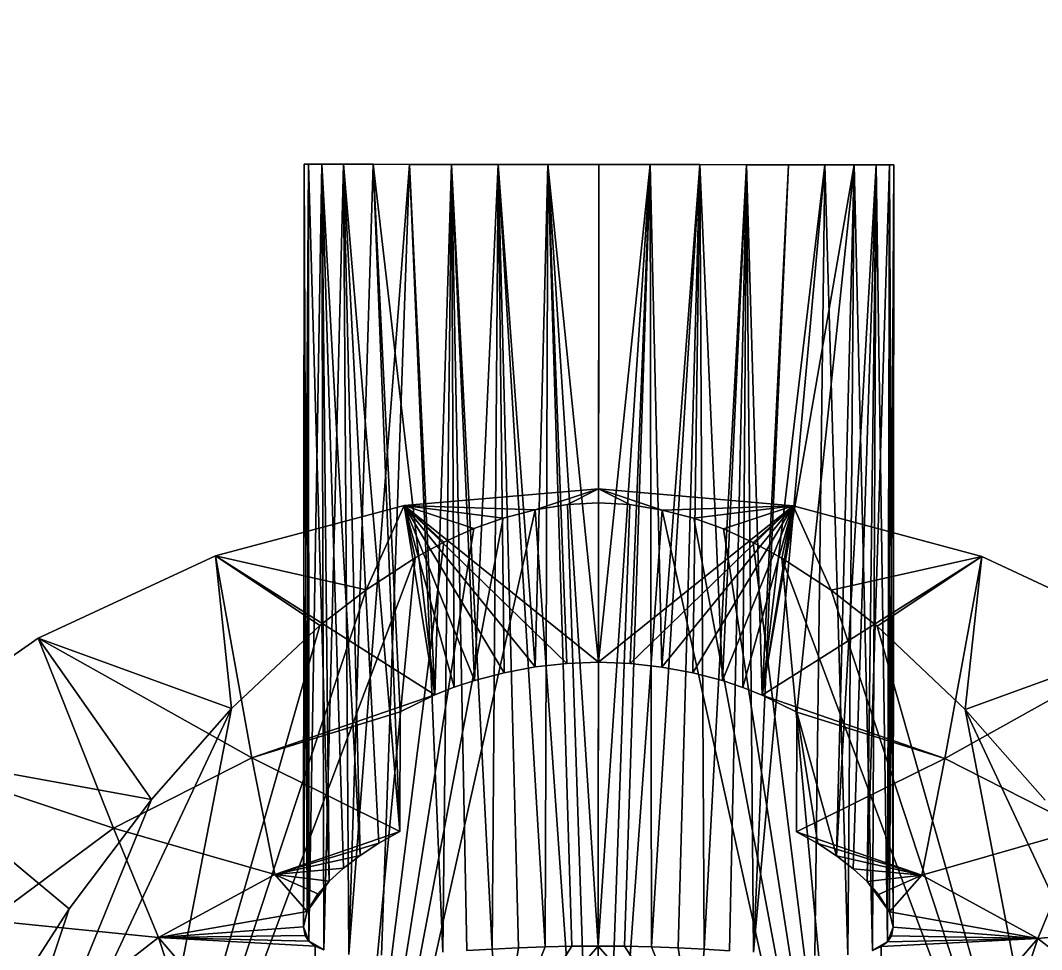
# Model space of a CAD drawing. Header units: inches. Extents: x 0 to 46333, y 12439 to 30520.
# Drawn here: x 18837.78 to 18872.49, y 16809.32 to 16840.93 of the extents above; entities that cross this region are included whole.
import ezdxf

# ---------------------------------------------------------------- set-up
doc = ezdxf.new("R2010")
doc.units = ezdxf.units.IN
doc.header["$MEASUREMENT"] = 0
doc.layers.add('DLX_FL1_LUM', color=7, linetype='Continuous', true_color=0xffd400)
doc.layers.add('DOOR', color=2, linetype='Continuous', lineweight=0)
doc.layers.add('v.p', color=7, linetype='Continuous')

# ---------------------------------------------------------------- blocks, each defined once
blk = doc.blocks.new('first floor civil')
at = {"layer": 'DOOR', "color": 9}
blk.add_arc((601042.111, 123266.222), 900, 270, 0, dxfattribs=at)

msp = doc.modelspace()

# ---------------------------------------------------------------- linework, layer by layer
at = {"layer": 'DLX_FL1_LUM'}
for points in [[(18847.399, 16810.097, 0), (18847.424, 16836.033, 0)], [(18847.424, 16836.033, 0), (18847.399, 16810.097, 0)], [(18847.399, 16810.097, 0), (18847.577, 16836.033, 0)], [(18847.577, 16836.033, 0), (18847.399, 16810.097, 0)], [(18847.424, 16836.033, 0), (18847.527, 16810.616, 0)], [(18847.527, 16810.616, 0), (18847.424, 16836.033, 0)], [(18847.424, 16836.033, 0), (18847.577, 16836.033, 0)], [(18847.577, 16836.033, 0), (18847.424, 16836.033, 0)], [(18848.028, 16836.032, 0), (18847.424, 16836.033, 0)], [(18847.424, 16836.033, 0), (18847.577, 16836.033, 0)], [(18848.766, 16836.031, 0), (18847.424, 16836.033, 0)], [(18847.424, 16836.033, 0), (18848.028, 16836.032, 0)], [(18849.769, 16836.03, 0), (18847.424, 16836.033, 0)], [(18847.424, 16836.033, 0), (18848.766, 16836.031, 0)], [(18851.004, 16836.029, 0), (18847.424, 16836.033, 0)], [(18847.424, 16836.033, 0), (18849.769, 16836.03, 0)], [(18852.434, 16836.028, 0), (18847.424, 16836.033, 0)], [(18847.424, 16836.033, 0), (18851.004, 16836.029, 0)], [(18854.019, 16836.026, 0), (18847.424, 16836.033, 0)], [(18847.424, 16836.033, 0), (18852.434, 16836.028, 0)], [(18855.706, 16836.024, 0), (18847.424, 16836.033, 0)], [(18847.424, 16836.033, 0), (18854.019, 16836.026, 0)], [(18857.447, 16836.023, 0), (18847.424, 16836.033, 0)], [(18847.424, 16836.033, 0), (18855.706, 16836.024, 0)], [(18859.187, 16836.022, 0), (18847.424, 16836.033, 0)], [(18847.424, 16836.033, 0), (18857.447, 16836.023, 0)], [(18860.875, 16836.02, 0), (18847.424, 16836.033, 0)], [(18847.424, 16836.033, 0), (18859.187, 16836.022, 0)], [(18862.458, 16836.018, 0), (18847.424, 16836.033, 0)], [(18847.424, 16836.033, 0), (18860.875, 16836.02, 0)], [(18863.89, 16836.017, 0), (18847.424, 16836.033, 0)], [(18847.424, 16836.033, 0), (18862.458, 16836.018, 0)], [(18865.125, 16836.016, 0), (18847.424, 16836.033, 0)], [(18847.424, 16836.033, 0), (18863.89, 16836.017, 0)], [(18866.127, 16836.015, 0), (18847.424, 16836.033, 0)], [(18847.424, 16836.033, 0), (18865.125, 16836.016, 0)], [(18866.865, 16836.014, 0), (18847.424, 16836.033, 0)], [(18847.424, 16836.033, 0), (18866.127, 16836.015, 0)], [(18867.318, 16836.013, 0), (18847.424, 16836.033, 0)], [(18847.424, 16836.033, 0), (18866.865, 16836.014, 0)], [(18867.471, 16836.013, 0), (18847.424, 16836.033, 0)], [(18847.424, 16836.033, 0), (18867.318, 16836.013, 0)], [(18867.318, 16836.013, 0), (18847.424, 16836.033, 0)], [(18847.424, 16836.033, 0), (18867.471, 16836.013, 0)], [(18866.865, 16836.014, 0), (18847.424, 16836.033, 0)], [(18847.424, 16836.033, 0), (18867.318, 16836.013, 0)], [(18866.127, 16836.015, 0), (18847.424, 16836.033, 0)], [(18847.424, 16836.033, 0), (18866.865, 16836.014, 0)], [(18865.125, 16836.016, 0), (18847.424, 16836.033, 0)], [(18847.424, 16836.033, 0), (18866.127, 16836.015, 0)], [(18863.89, 16836.017, 0), (18847.424, 16836.033, 0)], [(18847.424, 16836.033, 0), (18865.125, 16836.016, 0)], [(18862.458, 16836.018, 0), (18847.424, 16836.033, 0)], [(18847.424, 16836.033, 0), (18863.89, 16836.017, 0)], [(18860.875, 16836.02, 0), (18847.424, 16836.033, 0)], [(18847.424, 16836.033, 0), (18862.458, 16836.018, 0)], [(18859.187, 16836.022, 0), (18847.424, 16836.033, 0)], [(18847.424, 16836.033, 0), (18860.875, 16836.02, 0)], [(18857.447, 16836.023, 0), (18847.424, 16836.033, 0)], [(18847.424, 16836.033, 0), (18859.187, 16836.022, 0)], [(18855.706, 16836.024, 0), (18847.424, 16836.033, 0)], [(18847.424, 16836.033, 0), (18857.447, 16836.023, 0)], [(18854.019, 16836.026, 0), (18847.424, 16836.033, 0)], [(18847.424, 16836.033, 0), (18855.706, 16836.024, 0)], [(18852.434, 16836.028, 0), (18847.424, 16836.033, 0)], [(18847.424, 16836.033, 0), (18854.019, 16836.026, 0)], [(18851.004, 16836.029, 0), (18847.424, 16836.033, 0)], [(18847.424, 16836.033, 0), (18852.434, 16836.028, 0)], [(18849.769, 16836.03, 0), (18847.424, 16836.033, 0)], [(18847.424, 16836.033, 0), (18851.004, 16836.029, 0)], [(18848.766, 16836.031, 0), (18847.424, 16836.033, 0)], [(18847.424, 16836.033, 0), (18849.769, 16836.03, 0)], [(18848.028, 16836.032, 0), (18847.424, 16836.033, 0)], [(18847.424, 16836.033, 0), (18848.766, 16836.031, 0)], [(18847.577, 16836.033, 0), (18847.424, 16836.033, 0)], [(18847.424, 16836.033, 0), (18848.028, 16836.032, 0)], [(18847.577, 16836.033, 0), (18847.527, 16810.616, 0)], [(18847.527, 16810.616, 0), (18847.577, 16836.033, 0)], [(18847.577, 16836.033, 0), (18848.28, 16811.647, 0)], [(18848.28, 16811.647, 0), (18847.577, 16836.033, 0)], [(18847.577, 16836.033, 0), (18848.028, 16836.032, 0)], [(18847.577, 16836.033, 0), (18847.588, 16809.604, 0)], [(18848.028, 16836.032, 0), (18847.577, 16836.033, 0)], [(18847.588, 16809.604, 0), (18847.577, 16836.033, 0)], [(18847.577, 16836.033, 0), (18848.028, 16836.032, 0)], [(18848.028, 16836.032, 0), (18847.577, 16836.033, 0)], [(18848.028, 16836.032, 0), (18847.588, 16809.604, 0)], [(18847.588, 16809.604, 0), (18848.028, 16836.032, 0)], [(18848.028, 16836.032, 0), (18848.28, 16811.647, 0)], [(18848.28, 16811.647, 0), (18848.028, 16836.032, 0)], [(18848.028, 16836.032, 0), (18848.762, 16812.087, 0)], [(18848.028, 16836.032, 0), (18849.326, 16812.521, 0)], [(18848.762, 16812.087, 0), (18848.028, 16836.032, 0)], [(18849.326, 16812.521, 0), (18848.028, 16836.032, 0)], [(18848.028, 16836.032, 0), (18848.766, 16836.031, 0)], [(18848.028, 16836.032, 0), (18848.099, 16809.307, 0)], [(18848.766, 16836.031, 0), (18848.028, 16836.032, 0)], [(18848.099, 16809.307, 0), (18848.028, 16836.032, 0)], [(18848.028, 16836.032, 0), (18848.766, 16836.031, 0)], [(18848.766, 16836.031, 0), (18848.028, 16836.032, 0)], [(18848.766, 16836.031, 0), (18848.099, 16809.307, 0)], [(18848.099, 16809.307, 0), (18848.766, 16836.031, 0)], [(18848.766, 16836.031, 0), (18849.326, 16812.521, 0)], [(18849.326, 16812.521, 0), (18848.766, 16836.031, 0)], [(18848.766, 16836.031, 0), (18849.964, 16812.937, 0)], [(18849.964, 16812.937, 0), (18848.766, 16836.031, 0)], [(18848.766, 16836.031, 0), (18850.681, 16813.333, 0)], [(18850.681, 16813.333, 0), (18848.766, 16836.031, 0)], [(18848.766, 16836.031, 0), (18849.769, 16836.03, 0)], [(18848.766, 16836.031, 0), (18848.94, 16809.156, 0)], [(18849.769, 16836.03, 0), (18848.766, 16836.031, 0)], [(18848.94, 16809.156, 0), (18848.766, 16836.031, 0)], [(18848.766, 16836.031, 0), (18849.769, 16836.03, 0)], [(18849.769, 16836.03, 0), (18848.766, 16836.031, 0)], [(18849.769, 16836.03, 0), (18848.94, 16809.156, 0)], [(18848.94, 16809.156, 0), (18849.769, 16836.03, 0)], [(18851.004, 16836.029, 0), (18848.94, 16809.156, 0)], [(18848.94, 16809.156, 0), (18851.004, 16836.029, 0)], [(18849.769, 16836.03, 0), (18850.681, 16813.333, 0)], [(18850.685, 16817.411, 0), (18849.769, 16836.03, 0)], [(18849.769, 16836.03, 0), (18851.87, 16817.989, 0)], [(18850.681, 16813.333, 0), (18849.769, 16836.03, 0)], [(18849.769, 16836.03, 0), (18850.685, 16817.411, 0)], [(18851.87, 16817.989, 0), (18849.769, 16836.03, 0)], [(18849.769, 16836.03, 0), (18851.004, 16836.029, 0)], [(18851.004, 16836.029, 0), (18849.769, 16836.03, 0)], [(18849.769, 16836.03, 0), (18851.004, 16836.029, 0)], [(18851.004, 16836.029, 0), (18849.769, 16836.03, 0)], [(18851.004, 16836.029, 0), (18850.058, 16809.132, 0)], [(18850.058, 16809.132, 0), (18851.004, 16836.029, 0)], [(18851.004, 16836.029, 0), (18851.87, 16817.989, 0)], [(18851.87, 16817.989, 0), (18851.004, 16836.029, 0)], [(18851.004, 16836.029, 0), (18852.434, 16836.028, 0)], [(18851.004, 16836.029, 0), (18852.14, 16809.236, 0)], [(18852.434, 16836.028, 0), (18851.004, 16836.029, 0)], [(18852.14, 16809.236, 0), (18851.004, 16836.029, 0)], [(18851.004, 16836.029, 0), (18852.434, 16836.028, 0)], [(18852.434, 16836.028, 0), (18851.004, 16836.029, 0)], [(18852.434, 16836.028, 0), (18851.87, 16817.989, 0)], [(18851.87, 16817.989, 0), (18852.434, 16836.028, 0)], [(18852.434, 16836.028, 0), (18852.14, 16809.236, 0)], [(18852.14, 16809.236, 0), (18852.434, 16836.028, 0)], [(18852.524, 16818.246, 0), (18852.434, 16836.028, 0)], [(18852.434, 16836.028, 0), (18853.214, 16818.475, 0)], [(18852.434, 16836.028, 0), (18852.524, 16818.246, 0)], [(18853.214, 16818.475, 0), (18852.434, 16836.028, 0)], [(18852.434, 16836.028, 0), (18854.019, 16836.026, 0)], [(18852.434, 16836.028, 0), (18853.813, 16809.336, 0)], [(18854.019, 16836.026, 0), (18852.434, 16836.028, 0)], [(18852.434, 16836.028, 0), (18852.954, 16809.287, 0)], [(18853.813, 16809.336, 0), (18852.434, 16836.028, 0)], [(18852.954, 16809.287, 0), (18852.434, 16836.028, 0)], [(18852.434, 16836.028, 0), (18854.019, 16836.026, 0)], [(18854.019, 16836.026, 0), (18852.434, 16836.028, 0)], [(18854.019, 16836.026, 0), (18853.214, 16818.475, 0)], [(18853.214, 16818.475, 0), (18854.019, 16836.026, 0)], [(18854.019, 16836.026, 0), (18853.813, 16809.336, 0)], [(18853.813, 16809.336, 0), (18854.019, 16836.026, 0)], [(18854.224, 16818.738, 0), (18854.019, 16836.026, 0)], [(18854.019, 16836.026, 0), (18855.277, 16818.931, 0)], [(18854.019, 16836.026, 0), (18854.224, 16818.738, 0)], [(18855.277, 16818.931, 0), (18854.019, 16836.026, 0)], [(18854.019, 16836.026, 0), (18855.706, 16836.024, 0)], [(18854.019, 16836.026, 0), (18855.614, 16809.411, 0)], [(18855.706, 16836.024, 0), (18854.019, 16836.026, 0)], [(18854.019, 16836.026, 0), (18854.706, 16809.379, 0)], [(18855.614, 16809.411, 0), (18854.019, 16836.026, 0)], [(18854.706, 16809.379, 0), (18854.019, 16836.026, 0)], [(18854.019, 16836.026, 0), (18855.706, 16836.024, 0)], [(18855.706, 16836.024, 0), (18854.019, 16836.026, 0)], [(18855.706, 16836.024, 0), (18855.277, 16818.931, 0)], [(18855.277, 16818.931, 0), (18855.706, 16836.024, 0)], [(18855.706, 16836.024, 0), (18855.614, 16809.411, 0)], [(18855.614, 16809.411, 0), (18855.706, 16836.024, 0)], [(18855.706, 16836.024, 0), (18857.447, 16836.023, 0)], [(18857.43, 16819.09, 0), (18855.706, 16836.024, 0)], [(18856.354, 16819.051, 0), (18855.706, 16836.024, 0)], [(18855.706, 16836.024, 0), (18857.43, 16819.09, 0)], [(18855.706, 16836.024, 0), (18856.354, 16819.051, 0)], [(18855.706, 16836.024, 0), (18857.42, 16809.439, 0)], [(18857.447, 16836.023, 0), (18855.706, 16836.024, 0)], [(18855.706, 16836.024, 0), (18856.526, 16809.431, 0)], [(18857.42, 16809.439, 0), (18855.706, 16836.024, 0)], [(18856.526, 16809.431, 0), (18855.706, 16836.024, 0)], [(18855.706, 16836.024, 0), (18857.447, 16836.023, 0)], [(18857.447, 16836.023, 0), (18855.706, 16836.024, 0)], [(18857.447, 16836.023, 0), (18857.42, 16809.439, 0)], [(18857.42, 16809.439, 0), (18857.447, 16836.023, 0)], [(18859.187, 16836.022, 0), (18857.42, 16809.439, 0)], [(18857.42, 16809.439, 0), (18859.187, 16836.022, 0)], [(18857.447, 16836.023, 0), (18857.43, 16819.09, 0)], [(18857.43, 16819.09, 0), (18857.447, 16836.023, 0)], [(18859.187, 16836.022, 0), (18857.43, 16819.09, 0)], [(18857.43, 16819.09, 0), (18859.187, 16836.022, 0)], [(18857.447, 16836.023, 0), (18859.187, 16836.022, 0)], [(18859.187, 16836.022, 0), (18857.447, 16836.023, 0)], [(18857.447, 16836.023, 0), (18859.187, 16836.022, 0)], [(18859.187, 16836.022, 0), (18857.447, 16836.023, 0)], [(18859.187, 16836.022, 0), (18858.317, 16809.43, 0)], [(18858.317, 16809.43, 0), (18859.187, 16836.022, 0)], [(18859.187, 16836.022, 0), (18858.508, 16819.048, 0)], [(18858.508, 16819.048, 0), (18859.187, 16836.022, 0)], [(18859.187, 16836.022, 0), (18859.583, 16818.927, 0)], [(18859.583, 16818.927, 0), (18859.187, 16836.022, 0)], [(18859.187, 16836.022, 0), (18860.875, 16836.02, 0)], [(18859.187, 16836.022, 0), (18859.227, 16809.408, 0)], [(18860.875, 16836.02, 0), (18859.187, 16836.022, 0)], [(18859.227, 16809.408, 0), (18859.187, 16836.022, 0)], [(18859.187, 16836.022, 0), (18860.875, 16836.02, 0)], [(18860.875, 16836.02, 0), (18859.187, 16836.022, 0)], [(18860.875, 16836.02, 0), (18859.227, 16809.408, 0)], [(18859.227, 16809.408, 0), (18860.875, 16836.02, 0)], [(18860.875, 16836.02, 0), (18859.583, 16818.927, 0)], [(18859.583, 16818.927, 0), (18860.875, 16836.02, 0)], [(18860.137, 16809.373, 0), (18860.875, 16836.02, 0)], [(18860.875, 16836.02, 0), (18860.137, 16809.373, 0)], [(18860.875, 16836.02, 0), (18860.636, 16818.732, 0)], [(18860.636, 16818.732, 0), (18860.875, 16836.02, 0)], [(18860.875, 16836.02, 0), (18861.645, 16818.467, 0)], [(18861.645, 16818.467, 0), (18860.875, 16836.02, 0)], [(18860.875, 16836.02, 0), (18862.458, 16836.018, 0)], [(18860.875, 16836.02, 0), (18861.028, 16809.329, 0)], [(18862.458, 16836.018, 0), (18860.875, 16836.02, 0)], [(18861.028, 16809.329, 0), (18860.875, 16836.02, 0)], [(18860.875, 16836.02, 0), (18862.458, 16836.018, 0)], [(18862.458, 16836.018, 0), (18860.875, 16836.02, 0)], [(18862.458, 16836.018, 0), (18861.028, 16809.329, 0)], [(18861.028, 16809.329, 0), (18862.458, 16836.018, 0)], [(18862.458, 16836.018, 0), (18861.645, 16818.467, 0)], [(18861.645, 16818.467, 0), (18862.458, 16836.018, 0)], [(18861.886, 16809.278, 0), (18862.458, 16836.018, 0)], [(18862.458, 16836.018, 0), (18861.886, 16809.278, 0)], [(18862.458, 16836.018, 0), (18862.336, 16818.236, 0)], [(18862.336, 16818.236, 0), (18862.458, 16836.018, 0)], [(18862.458, 16836.018, 0), (18862.989, 16817.977, 0)], [(18862.989, 16817.977, 0), (18862.458, 16836.018, 0)], [(18862.458, 16836.018, 0), (18863.89, 16836.017, 0)], [(18862.458, 16836.018, 0), (18862.701, 16809.226, 0)], [(18863.89, 16836.017, 0), (18862.458, 16836.018, 0)], [(18862.701, 16809.226, 0), (18862.458, 16836.018, 0)], [(18862.458, 16836.018, 0), (18863.89, 16836.017, 0)], [(18863.89, 16836.017, 0), (18862.458, 16836.018, 0)], [(18863.89, 16836.017, 0), (18862.701, 16809.226, 0)], [(18862.701, 16809.226, 0), (18863.89, 16836.017, 0)], [(18865.125, 16836.016, 0), (18862.701, 16809.226, 0)], [(18862.701, 16809.226, 0), (18865.125, 16836.016, 0)], [(18862.989, 16817.977, 0), (18863.89, 16836.017, 0)], [(18863.89, 16836.017, 0), (18862.989, 16817.977, 0)], [(18862.989, 16817.977, 0), (18865.125, 16836.016, 0)], [(18865.125, 16836.016, 0), (18862.989, 16817.977, 0)], [(18866.127, 16836.015, 0), (18862.989, 16817.977, 0)], [(18862.989, 16817.977, 0), (18866.127, 16836.015, 0)], [(18863.89, 16836.017, 0), (18865.125, 16836.016, 0)], [(18865.125, 16836.016, 0), (18863.89, 16836.017, 0)], [(18863.89, 16836.017, 0), (18865.125, 16836.016, 0)], [(18865.125, 16836.016, 0), (18863.89, 16836.017, 0)], [(18866.127, 16836.015, 0), (18864.171, 16817.398, 0)], [(18864.171, 16817.398, 0), (18866.127, 16836.015, 0)], [(18865.125, 16836.016, 0), (18864.783, 16809.118, 0)], [(18864.783, 16809.118, 0), (18865.125, 16836.016, 0)], [(18865.125, 16836.016, 0), (18866.127, 16836.015, 0)], [(18865.125, 16836.016, 0), (18865.903, 16809.139, 0)], [(18866.127, 16836.015, 0), (18865.125, 16836.016, 0)], [(18865.903, 16809.139, 0), (18865.125, 16836.016, 0)], [(18865.125, 16836.016, 0), (18866.127, 16836.015, 0)], [(18866.127, 16836.015, 0), (18865.125, 16836.016, 0)], [(18866.127, 16836.015, 0), (18865.521, 16812.506, 0)], [(18865.521, 16812.506, 0), (18866.127, 16836.015, 0)], [(18866.865, 16836.014, 0), (18865.521, 16812.506, 0)], [(18865.521, 16812.506, 0), (18866.865, 16836.014, 0)], [(18866.127, 16836.015, 0), (18865.903, 16809.139, 0)], [(18865.903, 16809.139, 0), (18866.127, 16836.015, 0)], [(18866.865, 16836.014, 0), (18866.087, 16812.07, 0)], [(18866.087, 16812.07, 0), (18866.865, 16836.014, 0)], [(18866.127, 16836.015, 0), (18866.865, 16836.014, 0)], [(18866.127, 16836.015, 0), (18866.742, 16809.289, 0)], [(18866.865, 16836.014, 0), (18866.127, 16836.015, 0)], [(18866.742, 16809.289, 0), (18866.127, 16836.015, 0)], [(18866.127, 16836.015, 0), (18866.865, 16836.014, 0)], [(18866.865, 16836.014, 0), (18866.127, 16836.015, 0)], [(18866.865, 16836.014, 0), (18866.566, 16811.629, 0)], [(18866.566, 16811.629, 0), (18866.865, 16836.014, 0)], [(18867.318, 16836.013, 0), (18866.566, 16811.629, 0)], [(18866.566, 16811.629, 0), (18867.318, 16836.013, 0)], [(18866.865, 16836.014, 0), (18866.742, 16809.289, 0)], [(18866.742, 16809.289, 0), (18866.865, 16836.014, 0)], [(18866.865, 16836.014, 0), (18867.318, 16836.013, 0)], [(18866.865, 16836.014, 0), (18867.253, 16809.585, 0)], [(18867.318, 16836.013, 0), (18866.865, 16836.014, 0)], [(18867.253, 16809.585, 0), (18866.865, 16836.014, 0)], [(18866.865, 16836.014, 0), (18867.318, 16836.013, 0)], [(18867.318, 16836.013, 0), (18866.865, 16836.014, 0)], [(18867.318, 16836.013, 0), (18867.253, 16809.585, 0)], [(18867.253, 16809.585, 0), (18867.318, 16836.013, 0)], [(18867.318, 16836.013, 0), (18867.318, 16810.597, 0)], [(18867.318, 16810.597, 0), (18867.318, 16836.013, 0)], [(18867.318, 16836.013, 0), (18867.471, 16836.013, 0)], [(18867.471, 16836.013, 0), (18867.318, 16810.597, 0)], [(18867.318, 16810.597, 0), (18867.471, 16836.013, 0)], [(18867.471, 16836.013, 0), (18867.318, 16836.013, 0)], [(18867.318, 16836.013, 0), (18867.444, 16810.076, 0)], [(18867.444, 16810.076, 0), (18867.318, 16836.013, 0)], [(18867.318, 16836.013, 0), (18867.471, 16836.013, 0)], [(18867.471, 16836.013, 0), (18867.318, 16836.013, 0)], [(18867.471, 16836.013, 0), (18867.444, 16810.076, 0)], [(18867.444, 16810.076, 0), (18867.471, 16836.013, 0)], [(18857.436, 16824.997, 0), (18850.821, 16824.426, 0)], [(18850.821, 16824.426, 0), (18857.436, 16824.997, 0)], [(18857.436, 16824.997, 0), (18855.273, 16824.275, 0)], [(18855.273, 16824.275, 0), (18857.436, 16824.997, 0)], [(18856.373, 16824.456, 0), (18857.436, 16824.997, 0)], [(18857.436, 16824.997, 0), (18856.373, 16824.456, 0)], [(18857.436, 16824.997, 0), (18857.43, 16819.09, 0)], [(18857.43, 16819.09, 0), (18857.436, 16824.997, 0)], [(18864.049, 16824.412, 0), (18857.436, 16824.997, 0)], [(18859.596, 16824.271, 0), (18857.436, 16824.997, 0)], [(18857.436, 16824.997, 0), (18864.049, 16824.412, 0)], [(18858.499, 16824.454, 0), (18857.436, 16824.997, 0)], [(18857.436, 16824.997, 0), (18859.596, 16824.271, 0)], [(18857.436, 16824.52, 0), (18857.436, 16824.997, 0)], [(18857.436, 16824.997, 0), (18858.499, 16824.454, 0)], [(18857.436, 16824.997, 0), (18857.436, 16824.52, 0)], [(18856.373, 16824.456, 0), (18855.273, 16824.275, 0)], [(18855.273, 16824.275, 0), (18856.373, 16824.456, 0)], [(18857.436, 16824.52, 0), (18856.373, 16824.456, 0)], [(18856.373, 16824.456, 0), (18857.436, 16824.52, 0)], [(18856.373, 16824.456, 0), (18857.405, 16793.79, 0)], [(18857.405, 16793.79, 0), (18856.373, 16824.456, 0)], [(18857.436, 16824.52, 0), (18857.405, 16793.79, 0)], [(18857.405, 16793.79, 0), (18857.436, 16824.52, 0)], [(18857.405, 16793.79, 0), (18858.499, 16824.454, 0)], [(18858.499, 16824.454, 0), (18857.405, 16793.79, 0)], [(18858.499, 16824.454, 0), (18857.436, 16824.52, 0)], [(18857.436, 16824.52, 0), (18858.499, 16824.454, 0)], [(18859.596, 16824.271, 0), (18858.499, 16824.454, 0)], [(18858.499, 16824.454, 0), (18859.596, 16824.271, 0)], [(18850.821, 16824.426, 0), (18844.407, 16822.713, 0)], [(18844.407, 16822.713, 0), (18850.821, 16824.426, 0)], [(18855.273, 16824.275, 0), (18848.473, 16793.799, 0)], [(18848.473, 16793.799, 0), (18855.273, 16824.275, 0)], [(18850.821, 16824.426, 0), (18849.53, 16821.557, 0)], [(18849.53, 16821.557, 0), (18850.821, 16824.426, 0)], [(18850.821, 16824.426, 0), (18857.43, 16819.09, 0)], [(18851.87, 16817.989, 0), (18850.821, 16824.426, 0)], [(18850.821, 16824.426, 0), (18856.354, 16819.051, 0)], [(18857.43, 16819.09, 0), (18850.821, 16824.426, 0)], [(18850.821, 16824.426, 0), (18855.277, 16818.931, 0)], [(18856.354, 16819.051, 0), (18850.821, 16824.426, 0)], [(18850.821, 16824.426, 0), (18854.224, 16818.738, 0)], [(18855.277, 16818.931, 0), (18850.821, 16824.426, 0)], [(18850.821, 16824.426, 0), (18853.214, 16818.475, 0)], [(18854.224, 16818.738, 0), (18850.821, 16824.426, 0)], [(18850.821, 16824.426, 0), (18852.524, 16818.246, 0)], [(18853.214, 16818.475, 0), (18850.821, 16824.426, 0)], [(18850.821, 16824.426, 0), (18851.87, 16817.989, 0)], [(18852.524, 16818.246, 0), (18850.821, 16824.426, 0)], [(18852.178, 16823.175, 0), (18850.821, 16824.426, 0)], [(18850.821, 16824.426, 0), (18853.19, 16823.638, 0)], [(18855.273, 16824.275, 0), (18850.821, 16824.426, 0)], [(18854.195, 16823.995, 0), (18850.821, 16824.426, 0)], [(18850.821, 16824.426, 0), (18855.273, 16824.275, 0)], [(18853.19, 16823.638, 0), (18850.821, 16824.426, 0)], [(18850.821, 16824.426, 0), (18854.195, 16823.995, 0)], [(18851.198, 16822.647, 0), (18850.821, 16824.426, 0)], [(18850.821, 16824.426, 0), (18852.178, 16823.175, 0)], [(18850.821, 16824.426, 0), (18851.198, 16822.647, 0)], [(18855.273, 16824.275, 0), (18854.195, 16823.995, 0)], [(18854.195, 16823.995, 0), (18855.273, 16824.275, 0)], [(18855.273, 16824.275, 0), (18857.405, 16793.79, 0)], [(18857.405, 16793.79, 0), (18855.273, 16824.275, 0)], [(18859.596, 16824.271, 0), (18857.405, 16793.79, 0)], [(18857.405, 16793.79, 0), (18859.596, 16824.271, 0)], [(18857.43, 16819.09, 0), (18864.049, 16824.412, 0)], [(18864.049, 16824.412, 0), (18857.43, 16819.09, 0)], [(18858.508, 16819.048, 0), (18864.049, 16824.412, 0)], [(18864.049, 16824.412, 0), (18858.508, 16819.048, 0)], [(18859.583, 16818.927, 0), (18864.049, 16824.412, 0)], [(18864.049, 16824.412, 0), (18859.583, 16818.927, 0)], [(18864.049, 16824.412, 0), (18859.596, 16824.271, 0)], [(18859.596, 16824.271, 0), (18864.049, 16824.412, 0)], [(18860.674, 16823.989, 0), (18859.596, 16824.271, 0)], [(18859.596, 16824.271, 0), (18866.339, 16793.781, 0)], [(18866.339, 16793.781, 0), (18859.596, 16824.271, 0)], [(18859.596, 16824.271, 0), (18860.674, 16823.989, 0)], [(18860.636, 16818.732, 0), (18864.049, 16824.412, 0)], [(18864.049, 16824.412, 0), (18860.636, 16818.732, 0)], [(18860.674, 16823.989, 0), (18864.049, 16824.412, 0)], [(18864.049, 16824.412, 0), (18860.674, 16823.989, 0)], [(18861.645, 16818.467, 0), (18864.049, 16824.412, 0)], [(18864.049, 16824.412, 0), (18861.645, 16818.467, 0)], [(18861.68, 16823.629, 0), (18864.049, 16824.412, 0)], [(18864.049, 16824.412, 0), (18861.68, 16823.629, 0)], [(18862.336, 16818.236, 0), (18864.049, 16824.412, 0)], [(18864.049, 16824.412, 0), (18862.336, 16818.236, 0)], [(18862.691, 16823.165, 0), (18864.049, 16824.412, 0)], [(18864.049, 16824.412, 0), (18862.691, 16823.165, 0)], [(18862.989, 16817.977, 0), (18864.049, 16824.412, 0)], [(18864.049, 16824.412, 0), (18862.989, 16817.977, 0)], [(18863.668, 16822.635, 0), (18864.049, 16824.412, 0)], [(18864.049, 16824.412, 0), (18863.668, 16822.635, 0)], [(18870.461, 16822.688, 0), (18864.049, 16824.412, 0)], [(18865.335, 16821.542, 0), (18864.049, 16824.412, 0)], [(18864.049, 16824.412, 0), (18870.461, 16822.688, 0)], [(18864.049, 16824.412, 0), (18865.335, 16821.542, 0)], [(18848.473, 16793.799, 0), (18854.195, 16823.995, 0)], [(18854.195, 16823.995, 0), (18848.473, 16793.799, 0)], [(18854.195, 16823.995, 0), (18853.19, 16823.638, 0)], [(18853.19, 16823.638, 0), (18854.195, 16823.995, 0)], [(18861.68, 16823.629, 0), (18860.674, 16823.989, 0)], [(18860.674, 16823.989, 0), (18866.339, 16793.781, 0)], [(18866.339, 16793.781, 0), (18860.674, 16823.989, 0)], [(18860.674, 16823.989, 0), (18861.68, 16823.629, 0)], [(18853.19, 16823.638, 0), (18848.473, 16793.799, 0)], [(18848.473, 16793.799, 0), (18853.19, 16823.638, 0)], [(18853.19, 16823.638, 0), (18852.178, 16823.175, 0)], [(18852.178, 16823.175, 0), (18853.19, 16823.638, 0)], [(18862.691, 16823.165, 0), (18861.68, 16823.629, 0)], [(18866.339, 16793.781, 0), (18861.68, 16823.629, 0)], [(18861.68, 16823.629, 0), (18862.691, 16823.165, 0)], [(18861.68, 16823.629, 0), (18866.339, 16793.781, 0)], [(18852.178, 16823.175, 0), (18848.473, 16793.799, 0)], [(18848.473, 16793.799, 0), (18852.178, 16823.175, 0)], [(18852.178, 16823.175, 0), (18851.198, 16822.647, 0)], [(18851.198, 16822.647, 0), (18852.178, 16823.175, 0)], [(18863.668, 16822.635, 0), (18862.691, 16823.165, 0)], [(18862.691, 16823.165, 0), (18866.339, 16793.781, 0)], [(18866.339, 16793.781, 0), (18862.691, 16823.165, 0)], [(18862.691, 16823.165, 0), (18863.668, 16822.635, 0)], [(18844.407, 16822.713, 0), (18838.387, 16819.913, 0)], [(18838.387, 16819.913, 0), (18844.407, 16822.713, 0)], [(18845.646, 16815.845, 0), (18844.407, 16822.713, 0)], [(18851.87, 16817.989, 0), (18844.407, 16822.713, 0)], [(18844.407, 16822.713, 0), (18845.646, 16815.845, 0)], [(18844.407, 16822.713, 0), (18851.87, 16817.989, 0)], [(18849.53, 16821.557, 0), (18844.407, 16822.713, 0)], [(18844.407, 16822.713, 0), (18844.961, 16817.514, 0)], [(18847.953, 16820.338, 0), (18844.407, 16822.713, 0)], [(18844.407, 16822.713, 0), (18849.53, 16821.557, 0)], [(18844.961, 16817.514, 0), (18844.407, 16822.713, 0)], [(18844.407, 16822.713, 0), (18847.953, 16820.338, 0)], [(18851.198, 16822.647, 0), (18840.363, 16793.806, 0)], [(18840.363, 16793.806, 0), (18851.198, 16822.647, 0)], [(18851.198, 16822.647, 0), (18848.473, 16793.799, 0)], [(18848.473, 16793.799, 0), (18851.198, 16822.647, 0)], [(18851.198, 16822.647, 0), (18849.53, 16821.557, 0)], [(18849.53, 16821.557, 0), (18851.198, 16822.647, 0)], [(18862.989, 16817.977, 0), (18870.461, 16822.688, 0)], [(18870.461, 16822.688, 0), (18862.989, 16817.977, 0)], [(18865.335, 16821.542, 0), (18863.668, 16822.635, 0)], [(18863.668, 16822.635, 0), (18866.339, 16793.781, 0)], [(18866.339, 16793.781, 0), (18863.668, 16822.635, 0)], [(18863.668, 16822.635, 0), (18874.449, 16793.773, 0)], [(18874.449, 16793.773, 0), (18863.668, 16822.635, 0)], [(18863.668, 16822.635, 0), (18865.335, 16821.542, 0)], [(18870.461, 16822.688, 0), (18865.335, 16821.542, 0)], [(18865.335, 16821.542, 0), (18870.461, 16822.688, 0)], [(18866.909, 16820.32, 0), (18870.461, 16822.688, 0)], [(18870.461, 16822.688, 0), (18866.909, 16820.32, 0)], [(18869.207, 16815.823, 0), (18870.461, 16822.688, 0)], [(18870.461, 16822.688, 0), (18869.207, 16815.823, 0)], [(18869.897, 16817.49, 0), (18870.461, 16822.688, 0)], [(18870.461, 16822.688, 0), (18869.897, 16817.49, 0)], [(18876.475, 16819.876, 0), (18870.461, 16822.688, 0)], [(18870.461, 16822.688, 0), (18876.475, 16819.876, 0)], [(18849.53, 16821.557, 0), (18840.363, 16793.806, 0)], [(18840.363, 16793.806, 0), (18849.53, 16821.557, 0)], [(18849.53, 16821.557, 0), (18847.953, 16820.338, 0)], [(18847.953, 16820.338, 0), (18849.53, 16821.557, 0)], [(18866.909, 16820.32, 0), (18865.335, 16821.542, 0)], [(18865.335, 16821.542, 0), (18874.449, 16793.773, 0)], [(18874.449, 16793.773, 0), (18865.335, 16821.542, 0)], [(18865.335, 16821.542, 0), (18866.909, 16820.32, 0)], [(18840.363, 16793.806, 0), (18847.953, 16820.338, 0)], [(18847.953, 16820.338, 0), (18840.363, 16793.806, 0)], [(18847.953, 16820.338, 0), (18844.961, 16817.514, 0)], [(18844.961, 16817.514, 0), (18847.953, 16820.338, 0)], [(18869.897, 16817.49, 0), (18866.909, 16820.32, 0)], [(18874.449, 16793.773, 0), (18866.909, 16820.32, 0)], [(18866.909, 16820.32, 0), (18869.897, 16817.49, 0)], [(18866.909, 16820.32, 0), (18874.449, 16793.773, 0)], [(18838.387, 16819.913, 0), (18832.944, 16816.11, 0)], [(18832.944, 16816.11, 0), (18838.387, 16819.913, 0)], [(18840.943, 16813.454, 0), (18838.387, 16819.913, 0)], [(18845.646, 16815.845, 0), (18838.387, 16819.913, 0)], [(18838.387, 16819.913, 0), (18840.943, 16813.454, 0)], [(18838.387, 16819.913, 0), (18845.646, 16815.845, 0)], [(18844.961, 16817.514, 0), (18838.387, 16819.913, 0)], [(18838.387, 16819.913, 0), (18842.231, 16814.428, 0)], [(18842.231, 16814.428, 0), (18838.387, 16819.913, 0)], [(18838.387, 16819.913, 0), (18844.961, 16817.514, 0)], [(18876.475, 16819.876, 0), (18869.207, 16815.823, 0)], [(18869.207, 16815.823, 0), (18876.475, 16819.876, 0)], [(18876.475, 16819.876, 0), (18869.897, 16817.49, 0)], [(18869.897, 16817.49, 0), (18876.475, 16819.876, 0)], [(18854.224, 16818.738, 0), (18855.277, 16818.931, 0)], [(18855.277, 16818.931, 0), (18854.224, 16818.738, 0)], [(18855.277, 16818.931, 0), (18856.354, 16819.051, 0)], [(18856.354, 16819.051, 0), (18855.277, 16818.931, 0)], [(18856.354, 16819.051, 0), (18857.43, 16819.09, 0)], [(18857.43, 16819.09, 0), (18856.354, 16819.051, 0)], [(18857.43, 16819.09, 0), (18858.508, 16819.048, 0)], [(18858.508, 16819.048, 0), (18857.43, 16819.09, 0)], [(18858.508, 16819.048, 0), (18859.583, 16818.927, 0)], [(18859.583, 16818.927, 0), (18858.508, 16819.048, 0)], [(18859.583, 16818.927, 0), (18860.636, 16818.732, 0)], [(18860.636, 16818.732, 0), (18859.583, 16818.927, 0)], [(18853.214, 16818.475, 0), (18854.224, 16818.738, 0)], [(18854.224, 16818.738, 0), (18853.214, 16818.475, 0)], [(18860.636, 16818.732, 0), (18861.645, 16818.467, 0)], [(18861.645, 16818.467, 0), (18860.636, 16818.732, 0)], [(18851.87, 16817.989, 0), (18852.524, 16818.246, 0)], [(18852.524, 16818.246, 0), (18851.87, 16817.989, 0)], [(18852.524, 16818.246, 0), (18853.214, 16818.475, 0)], [(18853.214, 16818.475, 0), (18852.524, 16818.246, 0)], [(18861.645, 16818.467, 0), (18862.336, 16818.236, 0)], [(18862.336, 16818.236, 0), (18861.645, 16818.467, 0)], [(18862.336, 16818.236, 0), (18862.989, 16817.977, 0)], [(18862.989, 16817.977, 0), (18862.336, 16818.236, 0)], [(18851.87, 16817.989, 0), (18845.646, 16815.845, 0)], [(18845.646, 16815.845, 0), (18851.87, 16817.989, 0)], [(18850.685, 16817.411, 0), (18851.87, 16817.989, 0)], [(18851.87, 16817.989, 0), (18850.685, 16817.411, 0)], [(18869.207, 16815.823, 0), (18862.989, 16817.977, 0)], [(18862.989, 16817.977, 0), (18864.171, 16817.398, 0)], [(18862.989, 16817.977, 0), (18869.207, 16815.823, 0)], [(18864.171, 16817.398, 0), (18862.989, 16817.977, 0)], [(18844.961, 16817.514, 0), (18833.823, 16793.813, 0)], [(18833.823, 16793.813, 0), (18844.961, 16817.514, 0)], [(18844.961, 16817.514, 0), (18840.363, 16793.806, 0)], [(18840.363, 16793.806, 0), (18844.961, 16817.514, 0)], [(18844.961, 16817.514, 0), (18842.231, 16814.428, 0)], [(18842.231, 16814.428, 0), (18844.961, 16817.514, 0)], [(18850.685, 16817.411, 0), (18845.646, 16815.845, 0)], [(18845.646, 16815.845, 0), (18850.685, 16817.411, 0)], [(18850.681, 16813.333, 0), (18850.685, 16817.411, 0)], [(18850.685, 16817.411, 0), (18850.681, 16813.333, 0)], [(18864.171, 16817.398, 0), (18864.167, 16813.32, 0)], [(18864.167, 16813.32, 0), (18864.171, 16817.398, 0)], [(18869.207, 16815.823, 0), (18864.171, 16817.398, 0)], [(18864.171, 16817.398, 0), (18869.207, 16815.823, 0)], [(18864.171, 16817.398, 0), (18864.884, 16812.922, 0)], [(18864.884, 16812.922, 0), (18864.171, 16817.398, 0)], [(18864.171, 16817.398, 0), (18865.521, 16812.506, 0)], [(18865.521, 16812.506, 0), (18864.171, 16817.398, 0)], [(18872.619, 16814.398, 0), (18869.897, 16817.49, 0)], [(18869.897, 16817.49, 0), (18874.449, 16793.773, 0)], [(18874.449, 16793.773, 0), (18869.897, 16817.49, 0)], [(18869.897, 16817.49, 0), (18880.987, 16793.766, 0)], [(18880.987, 16793.766, 0), (18869.897, 16817.49, 0)], [(18869.897, 16817.49, 0), (18872.619, 16814.398, 0)], [(18840.943, 16813.454, 0), (18832.944, 16816.11, 0)], [(18832.944, 16816.11, 0), (18840.943, 16813.454, 0)], [(18842.231, 16814.428, 0), (18832.944, 16816.11, 0)], [(18839.442, 16810.702, 0), (18832.944, 16816.11, 0)], [(18832.944, 16816.11, 0), (18842.231, 16814.428, 0)], [(18832.944, 16816.11, 0), (18839.442, 16810.702, 0)], [(18845.646, 16815.845, 0), (18840.943, 16813.454, 0)], [(18840.943, 16813.454, 0), (18845.646, 16815.845, 0)], [(18845.646, 16815.845, 0), (18846.43, 16811.87, 0)], [(18850.681, 16813.333, 0), (18845.646, 16815.845, 0)], [(18845.646, 16815.845, 0), (18850.681, 16813.333, 0)], [(18846.43, 16811.87, 0), (18845.646, 16815.845, 0)], [(18864.167, 16813.32, 0), (18869.207, 16815.823, 0)], [(18869.207, 16815.823, 0), (18864.167, 16813.32, 0)], [(18869.207, 16815.823, 0), (18868.417, 16811.848, 0)], [(18868.417, 16811.848, 0), (18869.207, 16815.823, 0)], [(18873.906, 16813.422, 0), (18869.207, 16815.823, 0)], [(18869.207, 16815.823, 0), (18873.906, 16813.422, 0)], [(18833.823, 16793.813, 0), (18842.231, 16814.428, 0)], [(18842.231, 16814.428, 0), (18833.823, 16793.813, 0)], [(18842.231, 16814.428, 0), (18839.442, 16810.702, 0)], [(18839.442, 16810.702, 0), (18842.231, 16814.428, 0)], [(18840.943, 16813.454, 0), (18836.71, 16810.305, 0)], [(18836.71, 16810.305, 0), (18840.943, 16813.454, 0)], [(18840.943, 16813.454, 0), (18842.476, 16809.728, 0)], [(18846.43, 16811.87, 0), (18840.943, 16813.454, 0)], [(18840.943, 16813.454, 0), (18846.43, 16811.87, 0)], [(18842.476, 16809.728, 0), (18840.943, 16813.454, 0)], [(18846.43, 16811.87, 0), (18850.681, 16813.333, 0)], [(18850.681, 16813.333, 0), (18846.43, 16811.87, 0)], [(18849.964, 16812.937, 0), (18850.681, 16813.333, 0)], [(18850.681, 16813.333, 0), (18849.964, 16812.937, 0)], [(18868.417, 16811.848, 0), (18873.906, 16813.422, 0)], [(18873.906, 16813.422, 0), (18868.417, 16811.848, 0)], [(18873.906, 16813.422, 0), (18872.365, 16809.698, 0)], [(18872.365, 16809.698, 0), (18873.906, 16813.422, 0)], [(18864.167, 16813.32, 0), (18868.417, 16811.848, 0)], [(18864.167, 16813.32, 0), (18864.884, 16812.922, 0)], [(18868.417, 16811.848, 0), (18864.167, 16813.32, 0)], [(18864.884, 16812.922, 0), (18864.167, 16813.32, 0)], [(18846.43, 16811.87, 0), (18849.964, 16812.937, 0)], [(18849.964, 16812.937, 0), (18846.43, 16811.87, 0)], [(18849.326, 16812.521, 0), (18849.964, 16812.937, 0)], [(18849.964, 16812.937, 0), (18849.326, 16812.521, 0)], [(18864.884, 16812.922, 0), (18868.417, 16811.848, 0)], [(18868.417, 16811.848, 0), (18864.884, 16812.922, 0)], [(18864.884, 16812.922, 0), (18865.521, 16812.506, 0)], [(18865.521, 16812.506, 0), (18864.884, 16812.922, 0)], [(18846.43, 16811.87, 0), (18849.326, 16812.521, 0)], [(18849.326, 16812.521, 0), (18846.43, 16811.87, 0)], [(18848.762, 16812.087, 0), (18849.326, 16812.521, 0)], [(18849.326, 16812.521, 0), (18848.762, 16812.087, 0)], [(18865.521, 16812.506, 0), (18868.417, 16811.848, 0)], [(18868.417, 16811.848, 0), (18865.521, 16812.506, 0)], [(18865.521, 16812.506, 0), (18866.087, 16812.07, 0)], [(18866.087, 16812.07, 0), (18865.521, 16812.506, 0)], [(18846.43, 16811.87, 0), (18848.762, 16812.087, 0)], [(18848.762, 16812.087, 0), (18846.43, 16811.87, 0)], [(18848.28, 16811.647, 0), (18848.762, 16812.087, 0)], [(18848.762, 16812.087, 0), (18848.28, 16811.647, 0)], [(18866.087, 16812.07, 0), (18868.417, 16811.848, 0)], [(18868.417, 16811.848, 0), (18866.087, 16812.07, 0)], [(18866.087, 16812.07, 0), (18866.566, 16811.629, 0)], [(18866.566, 16811.629, 0), (18866.087, 16812.07, 0)], [(18842.476, 16809.728, 0), (18846.43, 16811.87, 0)], [(18846.43, 16811.87, 0), (18842.476, 16809.728, 0)], [(18847.527, 16810.616, 0), (18846.43, 16811.87, 0)], [(18846.43, 16811.87, 0), (18848.28, 16811.647, 0)], [(18846.43, 16811.87, 0), (18847.896, 16811.215, 0)], [(18848.28, 16811.647, 0), (18846.43, 16811.87, 0)], [(18846.43, 16811.87, 0), (18847.527, 16810.616, 0)], [(18847.896, 16811.215, 0), (18846.43, 16811.87, 0)], [(18848.28, 16811.647, 0), (18847.527, 16810.616, 0)], [(18847.527, 16810.616, 0), (18848.28, 16811.647, 0)], [(18847.896, 16811.215, 0), (18848.28, 16811.647, 0)], [(18848.28, 16811.647, 0), (18847.896, 16811.215, 0)], [(18866.566, 16811.629, 0), (18868.417, 16811.848, 0)], [(18868.417, 16811.848, 0), (18866.566, 16811.629, 0)], [(18866.566, 16811.629, 0), (18866.949, 16811.197, 0)], [(18866.949, 16811.197, 0), (18866.566, 16811.629, 0)], [(18866.566, 16811.629, 0), (18867.318, 16810.597, 0)], [(18867.318, 16810.597, 0), (18866.566, 16811.629, 0)], [(18866.949, 16811.197, 0), (18868.417, 16811.848, 0)], [(18868.417, 16811.848, 0), (18866.949, 16811.197, 0)], [(18867.318, 16810.597, 0), (18868.417, 16811.848, 0)], [(18868.417, 16811.848, 0), (18867.318, 16810.597, 0)], [(18868.417, 16811.848, 0), (18872.365, 16809.698, 0)], [(18872.365, 16809.698, 0), (18868.417, 16811.848, 0)], [(18847.527, 16810.616, 0), (18847.896, 16811.215, 0)], [(18847.896, 16811.215, 0), (18847.527, 16810.616, 0)], [(18866.949, 16811.197, 0), (18867.318, 16810.597, 0)], [(18867.318, 16810.597, 0), (18866.949, 16811.197, 0)], [(18839.442, 16810.702, 0), (18833.823, 16793.813, 0)], [(18833.823, 16793.813, 0), (18839.442, 16810.702, 0)], [(18839.442, 16810.702, 0), (18836.794, 16806.613, 0)], [(18836.794, 16806.613, 0), (18839.442, 16810.702, 0)], [(18847.527, 16810.616, 0), (18842.476, 16809.728, 0)], [(18842.476, 16809.728, 0), (18847.527, 16810.616, 0)], [(18847.399, 16810.097, 0), (18847.527, 16810.616, 0)], [(18847.527, 16810.616, 0), (18847.399, 16810.097, 0)], [(18867.318, 16810.597, 0), (18872.365, 16809.698, 0)], [(18872.365, 16809.698, 0), (18867.318, 16810.597, 0)], [(18867.318, 16810.597, 0), (18867.444, 16810.076, 0)], [(18867.444, 16810.076, 0), (18867.318, 16810.597, 0)], [(18842.476, 16809.728, 0), (18836.71, 16810.305, 0)], [(18836.71, 16810.305, 0), (18842.476, 16809.728, 0)], [(18872.365, 16809.698, 0), (18878.135, 16810.265, 0)], [(18878.135, 16810.265, 0), (18872.365, 16809.698, 0)], [(18842.476, 16809.728, 0), (18847.399, 16810.097, 0)], [(18847.399, 16810.095, 0), (18842.476, 16809.728, 0)], [(18847.399, 16810.097, 0), (18847.588, 16809.604, 0)], [(18847.456, 16809.8, 0), (18847.399, 16810.095, 0)], [(18847.588, 16809.604, 0), (18847.399, 16810.095, 0)], [(18847.399, 16810.095, 0), (18847.456, 16809.8, 0)], [(18867.444, 16810.076, 0), (18867.253, 16809.585, 0)], [(18867.253, 16809.585, 0), (18867.444, 16810.076, 0)], [(18867.444, 16810.076, 0), (18867.387, 16809.781, 0)], [(18867.387, 16809.781, 0), (18867.444, 16810.076, 0)], [(18867.444, 16810.076, 0), (18872.365, 16809.698, 0)], [(18872.365, 16809.698, 0), (18867.444, 16810.076, 0)], [(18838.93, 16806.964, 0), (18842.476, 16809.728, 0)], [(18842.476, 16809.728, 0), (18838.93, 16806.964, 0)], [(18842.476, 16809.728, 0), (18847.456, 16809.8, 0)], [(18847.456, 16809.8, 0), (18842.476, 16809.728, 0)], [(18845.172, 16801.51, 0), (18842.476, 16809.728, 0)], [(18847.892, 16803.411, 0), (18842.476, 16809.728, 0)], [(18842.476, 16809.728, 0), (18845.172, 16801.51, 0)], [(18842.476, 16809.728, 0), (18847.588, 16809.604, 0)], [(18842.476, 16809.728, 0), (18847.802, 16809.439, 0)], [(18847.588, 16809.604, 0), (18842.476, 16809.728, 0)], [(18842.476, 16809.728, 0), (18847.892, 16803.411, 0)], [(18847.802, 16809.439, 0), (18842.476, 16809.728, 0)], [(18847.588, 16809.604, 0), (18847.456, 16809.8, 0)], [(18847.456, 16809.8, 0), (18847.588, 16809.604, 0)], [(18847.802, 16809.439, 0), (18847.588, 16809.604, 0)], [(18848.099, 16809.307, 0), (18847.588, 16809.604, 0)], [(18847.588, 16809.604, 0), (18847.802, 16809.439, 0)], [(18847.588, 16809.604, 0), (18848.099, 16809.307, 0)], [(18867.253, 16809.585, 0), (18866.742, 16809.289, 0)], [(18866.742, 16809.289, 0), (18867.253, 16809.585, 0)], [(18866.937, 16803.392, 0), (18872.365, 16809.698, 0)], [(18872.365, 16809.698, 0), (18866.937, 16803.392, 0)], [(18867.039, 16809.42, 0), (18872.365, 16809.698, 0)], [(18872.365, 16809.698, 0), (18867.039, 16809.42, 0)], [(18867.253, 16809.585, 0), (18867.039, 16809.42, 0)], [(18867.039, 16809.42, 0), (18867.253, 16809.585, 0)], [(18867.387, 16809.781, 0), (18867.253, 16809.585, 0)], [(18867.253, 16809.585, 0), (18867.387, 16809.781, 0)], [(18872.365, 16809.698, 0), (18867.253, 16809.585, 0)], [(18867.253, 16809.585, 0), (18872.365, 16809.698, 0)], [(18867.387, 16809.781, 0), (18872.365, 16809.698, 0)], [(18872.365, 16809.698, 0), (18867.387, 16809.781, 0)], [(18872.365, 16809.698, 0), (18869.654, 16801.486, 0)], [(18869.654, 16801.486, 0), (18872.365, 16809.698, 0)], [(18872.365, 16809.698, 0), (18875.907, 16806.929, 0)], [(18875.907, 16806.929, 0), (18872.365, 16809.698, 0)], [(18848.099, 16809.307, 0), (18847.802, 16809.439, 0)], [(18847.802, 16809.439, 0), (18847.892, 16803.411, 0)], [(18847.892, 16803.411, 0), (18847.802, 16809.439, 0)], [(18847.802, 16809.439, 0), (18848.099, 16809.307, 0)], [(18853.813, 16809.336, 0), (18852.954, 16809.287, 0)], [(18852.954, 16809.287, 0), (18853.813, 16809.336, 0)], [(18854.706, 16809.379, 0), (18853.813, 16809.336, 0)], [(18853.813, 16809.336, 0), (18854.706, 16809.379, 0)], [(18853.813, 16809.336, 0), (18854.111, 16805.667, 0)], [(18854.111, 16805.667, 0), (18853.813, 16809.336, 0)], [(18857.42, 16809.439, 0), (18854.111, 16805.667, 0)], [(18854.111, 16805.667, 0), (18857.42, 16809.439, 0)], [(18856.526, 16809.431, 0), (18854.111, 16805.667, 0)], [(18854.111, 16805.667, 0), (18856.526, 16809.431, 0)], [(18855.614, 16809.411, 0), (18854.111, 16805.667, 0)], [(18854.111, 16805.667, 0), (18855.614, 16809.411, 0)], [(18854.706, 16809.379, 0), (18854.111, 16805.667, 0)], [(18854.111, 16805.667, 0), (18854.706, 16809.379, 0)], [(18855.614, 16809.411, 0), (18854.706, 16809.379, 0)], [(18854.706, 16809.379, 0), (18855.614, 16809.411, 0)], [(18856.526, 16809.431, 0), (18855.614, 16809.411, 0)], [(18855.614, 16809.411, 0), (18856.526, 16809.431, 0)], [(18857.42, 16809.439, 0), (18856.526, 16809.431, 0)], [(18856.526, 16809.431, 0), (18857.42, 16809.439, 0)], [(18857.42, 16809.439, 0), (18857.417, 16805.953, 0)], [(18857.417, 16805.953, 0), (18857.42, 16809.439, 0)], [(18860.724, 16805.66, 0), (18857.42, 16809.439, 0)], [(18858.317, 16809.43, 0), (18857.42, 16809.439, 0)], [(18857.42, 16809.439, 0), (18860.724, 16805.66, 0)], [(18857.42, 16809.439, 0), (18858.317, 16809.43, 0)], [(18860.724, 16805.66, 0), (18858.317, 16809.43, 0)], [(18859.227, 16809.408, 0), (18858.317, 16809.43, 0)], [(18858.317, 16809.43, 0), (18860.724, 16805.66, 0)], [(18858.317, 16809.43, 0), (18859.227, 16809.408, 0)], [(18860.724, 16805.66, 0), (18859.227, 16809.408, 0)], [(18860.137, 16809.373, 0), (18859.227, 16809.408, 0)], [(18859.227, 16809.408, 0), (18860.724, 16805.66, 0)], [(18859.227, 16809.408, 0), (18860.137, 16809.373, 0)], [(18860.724, 16805.66, 0), (18860.137, 16809.373, 0)], [(18861.028, 16809.329, 0), (18860.137, 16809.373, 0)], [(18860.137, 16809.373, 0), (18860.724, 16805.66, 0)], [(18860.137, 16809.373, 0), (18861.028, 16809.329, 0)], [(18860.724, 16805.66, 0), (18861.028, 16809.329, 0)], [(18861.028, 16809.329, 0), (18860.724, 16805.66, 0)], [(18861.886, 16809.278, 0), (18861.028, 16809.329, 0)], [(18861.028, 16809.329, 0), (18861.886, 16809.278, 0)], [(18867.039, 16809.42, 0), (18866.742, 16809.289, 0)], [(18866.742, 16809.289, 0), (18867.039, 16809.42, 0)], [(18866.937, 16803.392, 0), (18867.039, 16809.42, 0)], [(18867.039, 16809.42, 0), (18866.937, 16803.392, 0)]]:
    msp.add_polyline3d(points, dxfattribs=at)

# ---------------------------------------------------------------- block references
at = {"layer": 'v.p', "color": 1, "linetype": 'Continuous'}
msp.add_blockref('first floor civil', (-582715.148, -105895.118), dxfattribs=at)

doc.saveas('drawing.dxf')
